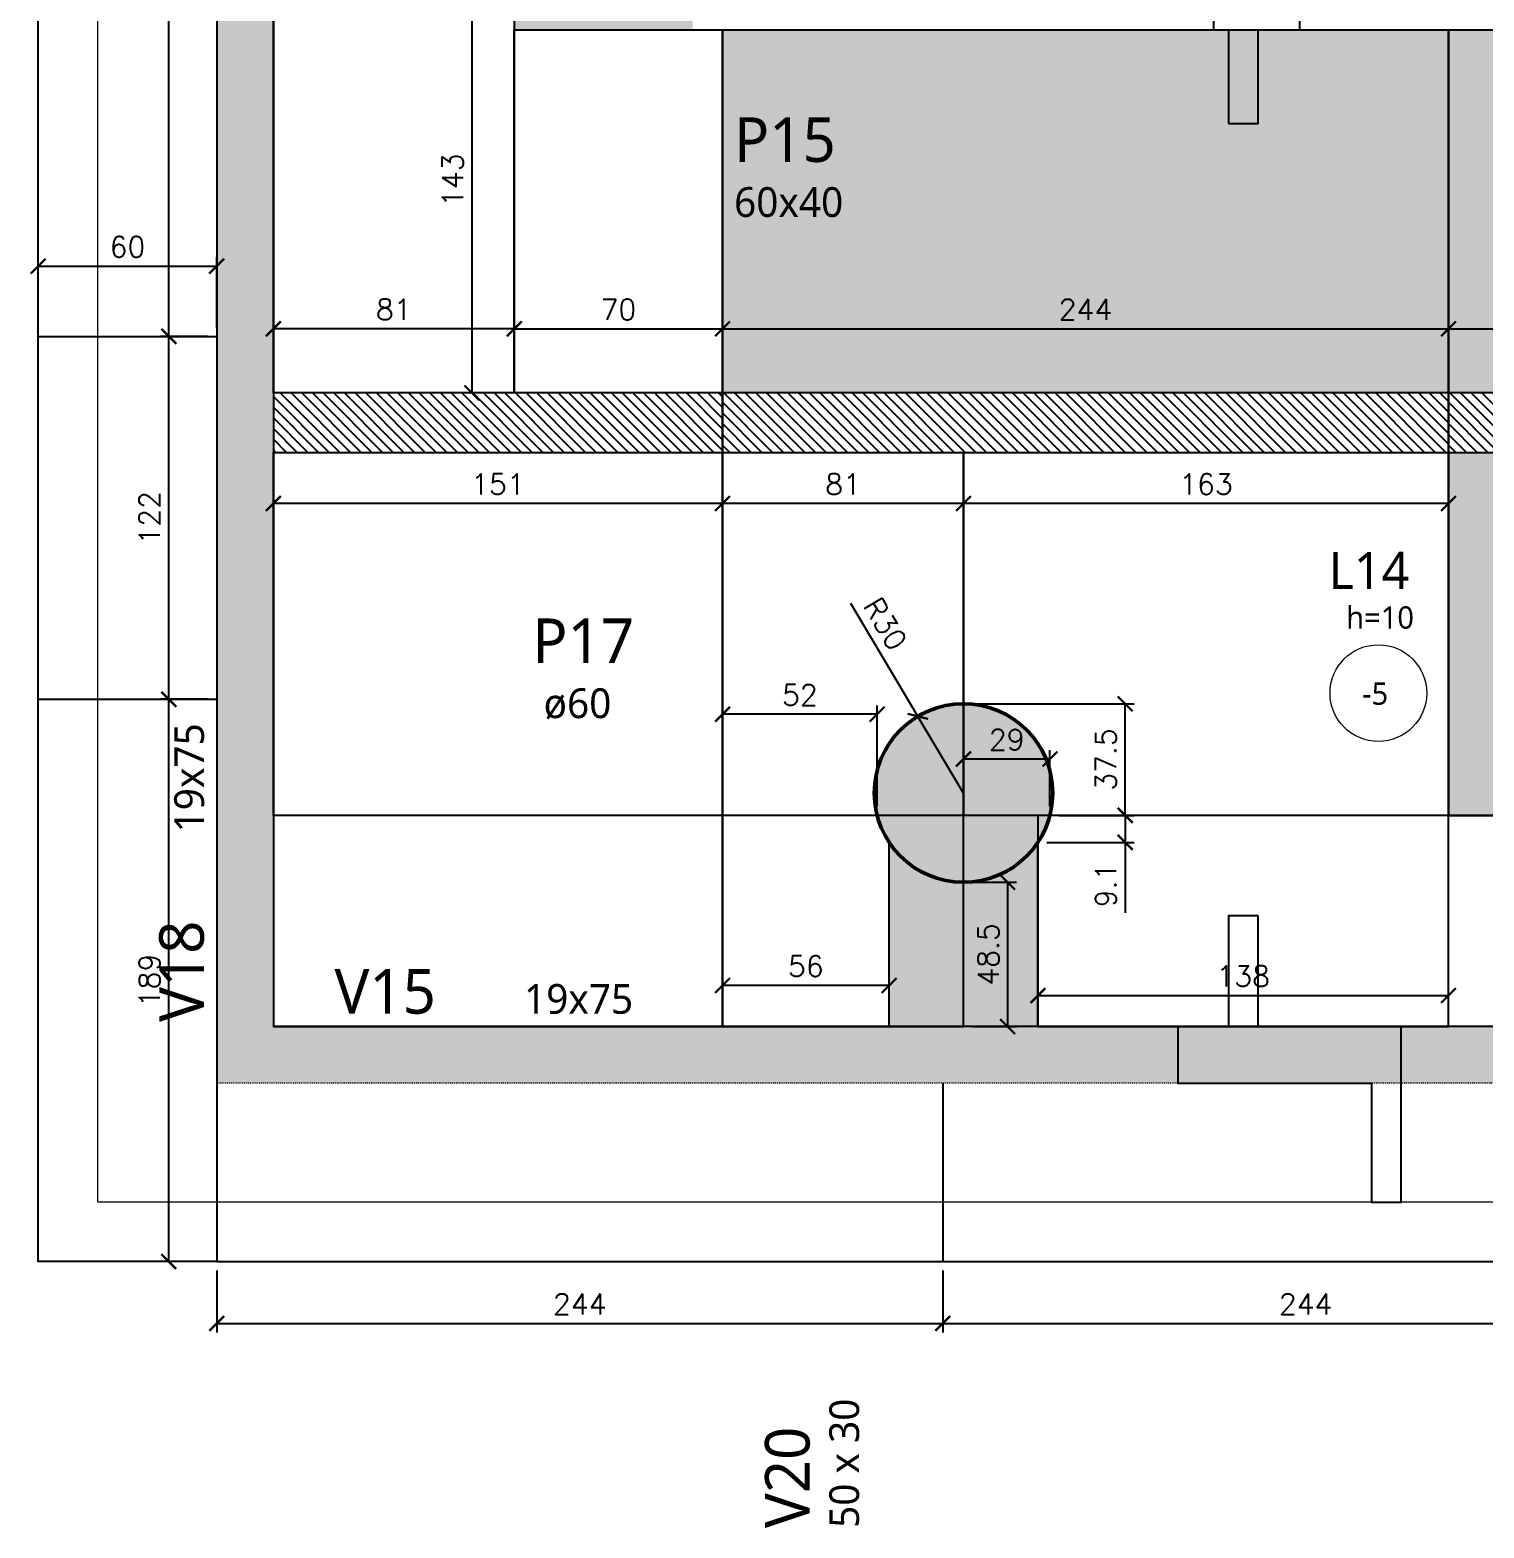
# Model space of a CAD drawing. Extents: x -29754 to -10774, y -8834 to 6017.
# Drawn here: x -23898 to -23409, y -7337 to -6834 of the extents above; entities that cross this region are included whole.
import ezdxf

# ---------------------------------------------------------------- set-up
doc = ezdxf.new("R2010")
doc.units = 0
doc.header["$PDMODE"] = 2
doc.header["$PDSIZE"] = 10
doc.linetypes.add('Aligning Line', pattern=[0.635, 0.3175, -0.3175])
doc.layers.get('0').update_dxf_attribs({"lineweight": 13})
doc.layers.get('Defpoints').update_dxf_attribs({"lineweight": 13})
doc.layers.add('A-DETL', color=7, linetype='Continuous', lineweight=18, true_color=0x00a600)
for name, color, linetype, lineweight in [('A-FLOR', 7, 'Continuous', 18), ('A-FLOR-IDEN', 7, 'Continuous', 9), ('cotas', 4, 'Continuous', 13), ('S-BEAM', 7, 'Continuous', 18), ('S-BEAM-IDEN', 7, 'Continuous', 9), ('S-COLS', 7, 'Continuous', 18), ('S-COLS-IDEN', 7, 'Continuous', 9)]:
    doc.layers.add(name, color=color, linetype=linetype, lineweight=lineweight)
for name, color, linetype in [('Cota', 4, 'Continuous'), ('Faixa Reesc', 8, 'Continuous'), ('Hachura 122x244', 253, 'Continuous'), ('Painéis', 200, 'Continuous'), ('Reaproveitamento', 251, 'Continuous')]:
    doc.layers.add(name, color=color, linetype=linetype)
doc.styles.add('Gadugi', font='gadugi.ttf', dxfattribs={"height": 15})
doc.styles.add('Gadugi_1', font='gadugi.ttf', dxfattribs={"height": 10})
doc.styles.add('Gadugi_2', font='gadugi.ttf', dxfattribs={"height": 0.2})
doc.styles.add('Gadugi_3', font='gadugi.ttf', dxfattribs={"height": 7.5})
doc.styles.add('ROMANS', font='romans.shx')
doc.dimstyles.new('Cota Paínel', dxfattribs={"dimtxt": 7, "dimasz": 5, "dimexe": 3, "dimexo": 3, "dimgap": 3, "dimtad": 1, "dimdec": 1, "dimzin": 12, "dimdsep": 46, "dimtxsty": 'ROMANS', "dimblk": 'ARCHTICK', "dimcen": 0, "dimclrd": 4, "dimclre": 4, "dimclrt": 1, "dimadec": 1, "dimazin": 3, "dimtfac": 1, "dimtdec": 1, "dimtmove": 0, "dimatfit": 3, "dimldrblk": 'OBLIQUE', "dimfxl": 1, "dimtolj": 1, "dimtzin": 12, "dimarcsym": 0})

# ---------------------------------------------------------------- blocks, each defined once
blk = doc.blocks.new('PED_TAG_LAJE_R01 - TÍTULO_ESPESSURA_REBAIXO-2413107-PL100 - FORMA DO PAVIMENTO TIPO')
at = {"layer": 'A-FLOR-IDEN'}
blk.add_circle((-0.046, -0.667), 0.325, dxfattribs=at)
blk = doc.blocks.new('122x244')
at = {"layer": 'Hachura 122x244'}
h = blk.add_hatch(color=256, dxfattribs=at)
h.dxf.hatch_style = 2
h.paths.add_polyline_path([(-30259.5, 9300.7), (-30015.5, 9300.7), (-30015.5, 9422.7), (-30259.5, 9422.7)])
at = {"layer": 'Painéis'}
blk.add_lwpolyline([(-30259.5, 9300.7), (-30015.5, 9300.7), (-30015.5, 9422.7), (-30259.5, 9422.7)], close=True, dxfattribs=at)
blk = doc.blocks.new('_ArchTick')
at = {"color": 0, "linetype": 'ByBlock', "const_width": 0.15}
blk.add_lwpolyline([(-0.5, -0.5), (0.5, 0.5)], dxfattribs=at)
blk = doc.blocks.new('*D419')
at = {"layer": 'Cota', "color": 4, "lineweight": -2, "transparency": 16777216}
for p, q in [((-23584.26, -6978.63), (-23584.26, -6995.82)), ((-23421.26, -6978.63), (-23421.26, -6995.82)), ((-23421.26, -6992.82), (-23584.26, -6992.82))]:
    blk.add_line(p, q, dxfattribs=at)
at = {"layer": 'Defpoints', "color": 0, "transparency": 16777216}
for p in [(-23584.26, -6975.63), (-23421.26, -6975.63), (-23584.26, -6992.82)]:
    blk.add_point(p, dxfattribs=at)
at = {"layer": 'Cota', "color": 4, "lineweight": -2, "transparency": 16777216, "xscale": 5, "yscale": 5, "zscale": 5, "rotation": 180}
blk.add_blockref('_ArchTick', (-23584.26, -6992.82), dxfattribs=at)
at = {"layer": 'Cota', "color": 4, "lineweight": -2, "transparency": 16777216, "xscale": 5, "yscale": 5, "zscale": 5}
blk.add_blockref('_ArchTick', (-23421.26, -6992.82), dxfattribs=at)
at = {"layer": 'Cota', "color": 1, "transparency": 16777216, "insert": (-23502.76, -6986.32), "char_height": 7, "attachment_point": 5, "style": 'ROMANS'}
blk.add_mtext('\\A1;163', dxfattribs=at)
blk = doc.blocks.new('_OBLIQUE')
at = {"color": 0, "linetype": 'ByBlock', "lineweight": -2}
for p, q in [((0, 0), (-1, 0)), ((-0.5, -0.5), (0.5, 0.5))]:
    blk.add_line(p, q, dxfattribs=at)
blk = doc.blocks.new('*D420')
at = {"layer": 'Cota', "color": 4, "lineweight": -2, "transparency": 16777216}
for p, q in [((-23665.26, -6978.63), (-23665.26, -6995.82)), ((-23584.26, -6978.63), (-23584.26, -6995.82)), ((-23584.26, -6992.82), (-23665.26, -6992.82))]:
    blk.add_line(p, q, dxfattribs=at)
at = {"layer": 'Defpoints', "color": 0, "transparency": 16777216}
for p in [(-23665.26, -6975.63), (-23584.26, -6975.63), (-23665.26, -6992.82)]:
    blk.add_point(p, dxfattribs=at)
at = {"layer": 'Cota', "color": 4, "lineweight": -2, "transparency": 16777216, "xscale": 5, "yscale": 5, "zscale": 5, "rotation": 180}
blk.add_blockref('_ArchTick', (-23665.26, -6992.82), dxfattribs=at)
at = {"layer": 'Cota', "color": 4, "lineweight": -2, "transparency": 16777216, "xscale": 5, "yscale": 5, "zscale": 5}
blk.add_blockref('_ArchTick', (-23584.26, -6992.82), dxfattribs=at)
at = {"layer": 'Cota', "color": 1, "transparency": 16777216, "insert": (-23624.76, -6986.32), "char_height": 7, "attachment_point": 5, "style": 'ROMANS'}
blk.add_mtext('\\A1;81', dxfattribs=at)
blk = doc.blocks.new('*D421')
at = {"layer": 'Cota', "color": 4, "lineweight": -2, "transparency": 16777216}
for p, q in [((-23816.26, -6978.63), (-23816.26, -6995.82)), ((-23665.26, -6978.63), (-23665.26, -6995.82)), ((-23665.26, -6992.82), (-23816.26, -6992.82))]:
    blk.add_line(p, q, dxfattribs=at)
at = {"layer": 'Defpoints', "color": 0, "transparency": 16777216}
for p in [(-23816.26, -6975.63), (-23665.26, -6975.63), (-23816.26, -6992.82)]:
    blk.add_point(p, dxfattribs=at)
at = {"layer": 'Cota', "color": 4, "lineweight": -2, "transparency": 16777216, "xscale": 5, "yscale": 5, "zscale": 5, "rotation": 180}
blk.add_blockref('_ArchTick', (-23816.26, -6992.82), dxfattribs=at)
at = {"layer": 'Cota', "color": 4, "lineweight": -2, "transparency": 16777216, "xscale": 5, "yscale": 5, "zscale": 5}
blk.add_blockref('_ArchTick', (-23665.26, -6992.82), dxfattribs=at)
at = {"layer": 'Cota', "color": 1, "transparency": 16777216, "insert": (-23740.76, -6986.32), "char_height": 7, "attachment_point": 5, "style": 'ROMANS'}
blk.add_mtext('\\A1;151', dxfattribs=at)
blk = doc.blocks.new('*D367')
at = {"layer": 'Cota', "color": 4, "lineweight": -2, "transparency": 16777216}
for p, q in [((-23584.26, -7094.63), (-23584.26, -7075.69)), ((-23584.26, -7078.69), (-23555.21, -7078.69)), ((-23555.21, -7094.63), (-23555.21, -7075.69))]:
    blk.add_line(p, q, dxfattribs=at)
at = {"layer": 'Defpoints', "color": 0, "transparency": 16777216}
for p in [(-23555.21, -7078.69), (-23584.26, -7097.63), (-23555.21, -7097.63)]:
    blk.add_point(p, dxfattribs=at)
at = {"layer": 'Cota', "color": 4, "lineweight": -2, "transparency": 16777216, "xscale": 5, "yscale": 5, "zscale": 5, "rotation": 180}
blk.add_blockref('_ArchTick', (-23584.26, -7078.69), dxfattribs=at)
at = {"layer": 'Cota', "color": 4, "lineweight": -2, "transparency": 16777216, "xscale": 5, "yscale": 5, "zscale": 5}
blk.add_blockref('_ArchTick', (-23555.21, -7078.69), dxfattribs=at)
at = {"layer": 'Cota', "color": 1, "transparency": 16777216, "insert": (-23569.74, -7072.19), "char_height": 7, "attachment_point": 5, "style": 'ROMANS'}
blk.add_mtext('\\A1;29', dxfattribs=at)
blk = doc.blocks.new('*D422')
at = {"layer": 'Cota', "color": 4, "lineweight": -2, "transparency": 16777216}
for p, q in [((-23581.26, -7060.13), (-23526.93, -7060.13)), ((-23529.93, -7097.63), (-23529.93, -7060.13)), ((-23552.21, -7097.63), (-23526.93, -7097.63))]:
    blk.add_line(p, q, dxfattribs=at)
at = {"layer": 'Defpoints', "color": 0, "transparency": 16777216}
for p in [(-23584.26, -7060.13), (-23529.93, -7060.13), (-23555.21, -7097.63)]:
    blk.add_point(p, dxfattribs=at)
at = {"layer": 'Cota', "color": 4, "lineweight": -2, "transparency": 16777216, "xscale": 5, "yscale": 5, "zscale": 5}
for p, rotation in [((-23529.93, -7060.13), 90), ((-23529.93, -7097.63), 270)]:
    blk.add_blockref('_ArchTick', p, dxfattribs=dict(at, rotation=rotation))
at = {"layer": 'Cota', "color": 1, "transparency": 16777216, "insert": (-23536.43, -7078.88), "char_height": 7, "attachment_point": 5, "rotation": 90, "style": 'ROMANS'}
blk.add_mtext('\\A1;37.5', dxfattribs=at)
blk = doc.blocks.new('*D423')
at = {"layer": 'Cota', "color": 4, "lineweight": -2, "transparency": 16777216}
for p, q in [((-23665.26, -7094.63), (-23665.26, -7060.67)), ((-23613.31, -7063.67), (-23665.26, -7063.67)), ((-23613.31, -7094.63), (-23613.31, -7060.67))]:
    blk.add_line(p, q, dxfattribs=at)
at = {"layer": 'Defpoints', "color": 0, "transparency": 16777216}
for p in [(-23665.26, -7063.67), (-23665.26, -7097.63), (-23613.31, -7097.63)]:
    blk.add_point(p, dxfattribs=at)
at = {"layer": 'Cota', "color": 4, "lineweight": -2, "transparency": 16777216, "xscale": 5, "yscale": 5, "zscale": 5, "rotation": 180}
blk.add_blockref('_ArchTick', (-23665.26, -7063.67), dxfattribs=at)
at = {"layer": 'Cota', "color": 4, "lineweight": -2, "transparency": 16777216, "xscale": 5, "yscale": 5, "zscale": 5}
blk.add_blockref('_ArchTick', (-23613.31, -7063.67), dxfattribs=at)
at = {"layer": 'Cota', "color": 1, "transparency": 16777216, "insert": (-23639.28, -7057.17), "char_height": 7, "attachment_point": 5, "style": 'ROMANS'}
blk.add_mtext('\\A1;52', dxfattribs=at)
blk = doc.blocks.new('*D424')
at = {"layer": 'Cota', "color": 4, "lineweight": -2, "transparency": 16777216}
for p in [(-23622.27, -7026.27), (-23584.26, -7090.13)]:
    blk.add_line(p, (-23599.61, -7064.36), dxfattribs=at)
at = {"layer": 'Defpoints', "color": 0, "transparency": 16777216}
for p in [(-23599.61, -7064.36), (-23584.26, -7090.13)]:
    blk.add_point(p, dxfattribs=at)
at = {"layer": 'Cota', "color": 4, "lineweight": -2, "transparency": 16777216, "xscale": 5, "yscale": 5, "zscale": 5, "rotation": 300.7622981416284}
blk.add_blockref('_ArchTick', (-23599.61, -7064.36), dxfattribs=at)
at = {"layer": 'Cota', "color": 1, "transparency": 16777216, "insert": (-23610.55, -7033.26), "char_height": 7, "attachment_point": 5, "rotation": 300.7623, "style": 'ROMANS'}
blk.add_mtext('\\A1;R30', dxfattribs=at)
blk = doc.blocks.new('*D368')
at = {"layer": 'Cota', "color": 4, "lineweight": -2, "transparency": 16777216}
for p, q in [((-23549.21, -7097.63), (-23526.93, -7097.63)), ((-23529.93, -7097.63), (-23529.93, -7106.72)), ((-23556.26, -7106.72), (-23526.93, -7106.72)), ((-23529.93, -7106.72), (-23529.93, -7130.38))]:
    blk.add_line(p, q, dxfattribs=at)
at = {"layer": 'Defpoints', "color": 0, "transparency": 16777216}
for p in [(-23552.21, -7097.63), (-23529.93, -7097.63), (-23559.26, -7106.72)]:
    blk.add_point(p, dxfattribs=at)
at = {"layer": 'Cota', "color": 4, "lineweight": -2, "transparency": 16777216, "xscale": 5, "yscale": 5, "zscale": 5}
for p, rotation in [((-23529.93, -7097.63), 90), ((-23529.93, -7106.72), 270)]:
    blk.add_blockref('_ArchTick', p, dxfattribs=dict(at, rotation=rotation))
at = {"layer": 'Cota', "color": 1, "transparency": 16777216, "insert": (-23536.43, -7121.05), "char_height": 7, "attachment_point": 5, "rotation": 90, "style": 'ROMANS'}
blk.add_mtext('\\A1;9.1', dxfattribs=at)
blk = doc.blocks.new('*D425')
at = {"layer": 'Cota', "color": 4, "lineweight": -2, "transparency": 16777216}
for p, q in [((-23738.26, -6812.63), (-23752.5, -6812.63)), ((-23749.5, -6812.63), (-23749.5, -6955.63)), ((-23738.26, -6955.63), (-23752.5, -6955.63))]:
    blk.add_line(p, q, dxfattribs=at)
at = {"layer": 'Defpoints', "color": 0, "transparency": 16777216}
for p in [(-23735.26, -6812.63), (-23749.5, -6955.63), (-23735.26, -6955.63)]:
    blk.add_point(p, dxfattribs=at)
at = {"layer": 'Cota', "color": 4, "lineweight": -2, "transparency": 16777216, "xscale": 5, "yscale": 5, "zscale": 5}
for p, rotation in [((-23749.5, -6812.63), 90), ((-23749.5, -6955.63), 270)]:
    blk.add_blockref('_ArchTick', p, dxfattribs=dict(at, rotation=rotation))
at = {"layer": 'Cota', "color": 1, "transparency": 16777216, "insert": (-23756, -6884.13), "char_height": 7, "attachment_point": 5, "rotation": 90, "style": 'ROMANS'}
blk.add_mtext('\\A1;143', dxfattribs=at)
blk = doc.blocks.new('*D426')
at = {"layer": 'Cota', "color": 4, "lineweight": -2, "transparency": 16777216}
for p, q in [((-23816.26, -6952.63), (-23816.26, -6931.09)), ((-23735.26, -6952.63), (-23735.26, -6931.09)), ((-23735.26, -6934.09), (-23816.26, -6934.09))]:
    blk.add_line(p, q, dxfattribs=at)
at = {"layer": 'Defpoints', "color": 0, "transparency": 16777216}
for p in [(-23816.26, -6934.09), (-23816.26, -6955.63), (-23735.26, -6955.63)]:
    blk.add_point(p, dxfattribs=at)
at = {"layer": 'Cota', "color": 4, "lineweight": -2, "transparency": 16777216, "xscale": 5, "yscale": 5, "zscale": 5, "rotation": 180}
blk.add_blockref('_ArchTick', (-23816.26, -6934.09), dxfattribs=at)
at = {"layer": 'Cota', "color": 4, "lineweight": -2, "transparency": 16777216, "xscale": 5, "yscale": 5, "zscale": 5}
blk.add_blockref('_ArchTick', (-23735.26, -6934.09), dxfattribs=at)
at = {"layer": 'Cota', "color": 1, "transparency": 16777216, "insert": (-23775.76, -6927.59), "char_height": 7, "attachment_point": 5, "style": 'ROMANS'}
blk.add_mtext('\\A1;81', dxfattribs=at)
blk = doc.blocks.new('*D427')
at = {"layer": 'Cota', "color": 4, "lineweight": -2, "transparency": 16777216}
for p, q in [((-23735.26, -6952.63), (-23735.26, -6931.09)), ((-23665.26, -6952.63), (-23665.26, -6931.09)), ((-23735.26, -6934.09), (-23665.26, -6934.09))]:
    blk.add_line(p, q, dxfattribs=at)
at = {"layer": 'Defpoints', "color": 0, "transparency": 16777216}
for p in [(-23665.26, -6934.09), (-23735.26, -6955.63), (-23665.26, -6955.63)]:
    blk.add_point(p, dxfattribs=at)
at = {"layer": 'Cota', "color": 4, "lineweight": -2, "transparency": 16777216, "xscale": 5, "yscale": 5, "zscale": 5, "rotation": 180}
blk.add_blockref('_ArchTick', (-23735.26, -6934.09), dxfattribs=at)
at = {"layer": 'Cota', "color": 4, "lineweight": -2, "transparency": 16777216, "xscale": 5, "yscale": 5, "zscale": 5}
blk.add_blockref('_ArchTick', (-23665.26, -6934.09), dxfattribs=at)
at = {"layer": 'Cota', "color": 1, "transparency": 16777216, "insert": (-23700.26, -6927.59), "char_height": 7, "attachment_point": 5, "style": 'ROMANS'}
blk.add_mtext('\\A1;70', dxfattribs=at)
blk = doc.blocks.new('*D362')
at = {"layer": 'Cota', "color": 4, "lineweight": -2, "transparency": 16777216}
for p, q in [((-23665.26, -6952.63), (-23665.26, -6931.09)), ((-23421.26, -6952.63), (-23421.26, -6931.09)), ((-23665.26, -6934.09), (-23421.26, -6934.09))]:
    blk.add_line(p, q, dxfattribs=at)
at = {"layer": 'Defpoints', "color": 0, "transparency": 16777216}
for p in [(-23421.26, -6934.09), (-23665.26, -6955.63), (-23421.26, -6955.63)]:
    blk.add_point(p, dxfattribs=at)
at = {"layer": 'Cota', "color": 4, "lineweight": -2, "transparency": 16777216, "xscale": 5, "yscale": 5, "zscale": 5, "rotation": 180}
blk.add_blockref('_ArchTick', (-23665.26, -6934.09), dxfattribs=at)
at = {"layer": 'Cota', "color": 4, "lineweight": -2, "transparency": 16777216, "xscale": 5, "yscale": 5, "zscale": 5}
blk.add_blockref('_ArchTick', (-23421.26, -6934.09), dxfattribs=at)
at = {"layer": 'Cota', "color": 1, "transparency": 16777216, "insert": (-23543.26, -6927.59), "char_height": 7, "attachment_point": 5, "style": 'ROMANS'}
blk.add_mtext('\\A1;244', dxfattribs=at)
blk = doc.blocks.new('*D363')
at = {"layer": 'Cota', "color": 4, "lineweight": -2, "transparency": 16777216}
for p, q in [((-23421.26, -6952.63), (-23421.26, -6931.09)), ((-23177.26, -6952.63), (-23177.26, -6931.09)), ((-23421.26, -6934.09), (-23177.26, -6934.09))]:
    blk.add_line(p, q, dxfattribs=at)
at = {"layer": 'Defpoints', "color": 0, "transparency": 16777216}
for p in [(-23177.26, -6934.09), (-23421.26, -6955.63), (-23177.26, -6955.63)]:
    blk.add_point(p, dxfattribs=at)
at = {"layer": 'Cota', "color": 4, "lineweight": -2, "transparency": 16777216, "xscale": 5, "yscale": 5, "zscale": 5, "rotation": 180}
blk.add_blockref('_ArchTick', (-23421.26, -6934.09), dxfattribs=at)
at = {"layer": 'Cota', "color": 4, "lineweight": -2, "transparency": 16777216, "xscale": 5, "yscale": 5, "zscale": 5}
blk.add_blockref('_ArchTick', (-23177.26, -6934.09), dxfattribs=at)
at = {"layer": 'Cota', "color": 1, "transparency": 16777216, "insert": (-23299.26, -6927.59), "char_height": 7, "attachment_point": 5, "style": 'ROMANS'}
blk.add_mtext('\\A1;244', dxfattribs=at)
blk = doc.blocks.new('*D365')
at = {"layer": 'Cota', "color": 4, "lineweight": -2, "transparency": 16777216}
for p, q in [((-23559.26, -7165.63), (-23559.26, -7155.2)), ((-23421.26, -7165.63), (-23421.26, -7155.2)), ((-23559.26, -7158.2), (-23421.26, -7158.2))]:
    blk.add_line(p, q, dxfattribs=at)
at = {"layer": 'Defpoints', "color": 0, "transparency": 16777216}
for p in [(-23421.26, -7158.2), (-23559.26, -7168.63), (-23421.26, -7168.63)]:
    blk.add_point(p, dxfattribs=at)
at = {"layer": 'Cota', "color": 4, "lineweight": -2, "transparency": 16777216, "xscale": 5, "yscale": 5, "zscale": 5, "rotation": 180}
blk.add_blockref('_ArchTick', (-23559.26, -7158.2), dxfattribs=at)
at = {"layer": 'Cota', "color": 4, "lineweight": -2, "transparency": 16777216, "xscale": 5, "yscale": 5, "zscale": 5}
blk.add_blockref('_ArchTick', (-23421.26, -7158.2), dxfattribs=at)
at = {"layer": 'Cota', "color": 1, "transparency": 16777216, "insert": (-23490.26, -7151.7), "char_height": 7, "attachment_point": 5, "style": 'ROMANS'}
blk.add_mtext('\\A1;138', dxfattribs=at)
blk = doc.blocks.new('*D366')
at = {"layer": 'Cota', "color": 4, "lineweight": -2, "transparency": 16777216}
for p, q in [((-23665.26, -7165.63), (-23665.26, -7151.84)), ((-23609.26, -7154.84), (-23665.26, -7154.84)), ((-23609.26, -7165.63), (-23609.26, -7151.84))]:
    blk.add_line(p, q, dxfattribs=at)
at = {"layer": 'Defpoints', "color": 0, "transparency": 16777216}
for p in [(-23665.26, -7154.84), (-23665.26, -7168.63), (-23609.26, -7168.63)]:
    blk.add_point(p, dxfattribs=at)
at = {"layer": 'Cota', "color": 4, "lineweight": -2, "transparency": 16777216, "xscale": 5, "yscale": 5, "zscale": 5, "rotation": 180}
blk.add_blockref('_ArchTick', (-23665.26, -7154.84), dxfattribs=at)
at = {"layer": 'Cota', "color": 4, "lineweight": -2, "transparency": 16777216, "xscale": 5, "yscale": 5, "zscale": 5}
blk.add_blockref('_ArchTick', (-23609.26, -7154.84), dxfattribs=at)
at = {"layer": 'Cota', "color": 1, "transparency": 16777216, "insert": (-23637.26, -7148.34), "char_height": 7, "attachment_point": 5, "style": 'ROMANS'}
blk.add_mtext('\\A1;56', dxfattribs=at)
blk = doc.blocks.new('*D323')
at = {"layer": 'Cota', "color": 4, "lineweight": -2, "transparency": 16777216}
for p, q in [((-23835.26, -7250.63), (-23835.26, -7271.42)), ((-23591.26, -7250.63), (-23591.26, -7271.42)), ((-23835.26, -7268.42), (-23591.26, -7268.42))]:
    blk.add_line(p, q, dxfattribs=at)
at = {"layer": 'Defpoints', "color": 0, "transparency": 16777216}
for p in [(-23835.26, -7247.63), (-23591.26, -7247.63), (-23591.26, -7268.42)]:
    blk.add_point(p, dxfattribs=at)
at = {"layer": 'Cota', "color": 4, "lineweight": -2, "transparency": 16777216, "xscale": 5, "yscale": 5, "zscale": 5, "rotation": 180}
blk.add_blockref('_ArchTick', (-23835.26, -7268.42), dxfattribs=at)
at = {"layer": 'Cota', "color": 4, "lineweight": -2, "transparency": 16777216, "xscale": 5, "yscale": 5, "zscale": 5}
blk.add_blockref('_ArchTick', (-23591.26, -7268.42), dxfattribs=at)
at = {"layer": 'Cota', "color": 1, "transparency": 16777216, "insert": (-23713.26, -7261.92), "char_height": 7, "attachment_point": 5, "style": 'ROMANS'}
blk.add_mtext('\\A1;244', dxfattribs=at)
blk = doc.blocks.new('*D324')
at = {"layer": 'Cota', "color": 4, "lineweight": -2, "transparency": 16777216}
for p, q in [((-23591.26, -7250.63), (-23591.26, -7271.42)), ((-23347.26, -7250.63), (-23347.26, -7271.42)), ((-23591.26, -7268.42), (-23347.26, -7268.42))]:
    blk.add_line(p, q, dxfattribs=at)
at = {"layer": 'Defpoints', "color": 0, "transparency": 16777216}
for p in [(-23591.26, -7247.63), (-23347.26, -7247.63), (-23347.26, -7268.42)]:
    blk.add_point(p, dxfattribs=at)
at = {"layer": 'Cota', "color": 4, "lineweight": -2, "transparency": 16777216, "xscale": 5, "yscale": 5, "zscale": 5, "rotation": 180}
blk.add_blockref('_ArchTick', (-23591.26, -7268.42), dxfattribs=at)
at = {"layer": 'Cota', "color": 4, "lineweight": -2, "transparency": 16777216, "xscale": 5, "yscale": 5, "zscale": 5}
blk.add_blockref('_ArchTick', (-23347.26, -7268.42), dxfattribs=at)
at = {"layer": 'Cota', "color": 1, "transparency": 16777216, "insert": (-23469.26, -7261.92), "char_height": 7, "attachment_point": 5, "style": 'ROMANS'}
blk.add_mtext('\\A1;244', dxfattribs=at)
blk = doc.blocks.new('*D343')
at = {"layer": 'Cota', "color": 4, "lineweight": -2, "transparency": 16777216}
for p, q in [((-23838.3, -7058.63), (-23854.39, -7058.63)), ((-23851.39, -7247.63), (-23851.39, -7058.63)), ((-23838.3, -7247.63), (-23854.39, -7247.63))]:
    blk.add_line(p, q, dxfattribs=at)
at = {"layer": 'Defpoints', "color": 0, "transparency": 16777216}
for p in [(-23851.39, -7058.63), (-23835.3, -7058.63), (-23835.3, -7247.63)]:
    blk.add_point(p, dxfattribs=at)
at = {"layer": 'Cota', "color": 4, "lineweight": -2, "transparency": 16777216, "xscale": 5, "yscale": 5, "zscale": 5}
for p, rotation in [((-23851.39, -7058.63), 90), ((-23851.39, -7247.63), 270)]:
    blk.add_blockref('_ArchTick', p, dxfattribs=dict(at, rotation=rotation))
at = {"layer": 'Cota', "color": 1, "transparency": 16777216, "insert": (-23857.89, -7153.13), "char_height": 7, "attachment_point": 5, "rotation": 90, "style": 'ROMANS'}
blk.add_mtext('\\A1;189', dxfattribs=at)
blk = doc.blocks.new('*D344')
at = {"layer": 'Cota', "color": 4, "lineweight": -2, "transparency": 16777216}
for p, q in [((-23838.3, -6936.63), (-23854.39, -6936.63)), ((-23851.39, -7058.63), (-23851.39, -6936.63)), ((-23838.3, -7058.63), (-23854.39, -7058.63))]:
    blk.add_line(p, q, dxfattribs=at)
at = {"layer": 'Defpoints', "color": 0, "transparency": 16777216}
for p in [(-23851.39, -6936.63), (-23835.3, -6936.63), (-23835.3, -7058.63)]:
    blk.add_point(p, dxfattribs=at)
at = {"layer": 'Cota', "color": 4, "lineweight": -2, "transparency": 16777216, "xscale": 5, "yscale": 5, "zscale": 5}
for p, rotation in [((-23851.39, -6936.63), 90), ((-23851.39, -7058.63), 270)]:
    blk.add_blockref('_ArchTick', p, dxfattribs=dict(at, rotation=rotation))
at = {"layer": 'Cota', "color": 1, "transparency": 16777216, "insert": (-23857.89, -6997.63), "char_height": 7, "attachment_point": 5, "rotation": 90, "style": 'ROMANS'}
blk.add_mtext('\\A1;122', dxfattribs=at)
blk = doc.blocks.new('*D345')
at = {"layer": 'Cota', "color": 4, "lineweight": -2, "transparency": 16777216}
for p, q in [((-23838.3, -6692.63), (-23854.39, -6692.63)), ((-23851.39, -6936.63), (-23851.39, -6692.63)), ((-23838.3, -6936.63), (-23854.39, -6936.63))]:
    blk.add_line(p, q, dxfattribs=at)
at = {"layer": 'Defpoints', "color": 0, "transparency": 16777216}
for p in [(-23851.39, -6692.63), (-23835.3, -6692.63), (-23835.3, -6936.63)]:
    blk.add_point(p, dxfattribs=at)
at = {"layer": 'Cota', "color": 4, "lineweight": -2, "transparency": 16777216, "xscale": 5, "yscale": 5, "zscale": 5}
for p, rotation in [((-23851.39, -6692.63), 90), ((-23851.39, -6936.63), 270)]:
    blk.add_blockref('_ArchTick', p, dxfattribs=dict(at, rotation=rotation))
at = {"layer": 'Cota', "color": 1, "transparency": 16777216, "insert": (-23857.89, -6814.63), "char_height": 7, "attachment_point": 5, "rotation": 90, "style": 'ROMANS'}
blk.add_mtext('\\A1;244', dxfattribs=at)
blk = doc.blocks.new('*D348')
at = {"layer": 'Cota', "color": 4, "lineweight": -2, "transparency": 16777216}
for p, q in [((-23895.3, -6933.63), (-23895.3, -6910.05)), ((-23895.3, -6913.05), (-23835.3, -6913.05)), ((-23835.3, -6933.63), (-23835.3, -6910.05))]:
    blk.add_line(p, q, dxfattribs=at)
at = {"layer": 'Defpoints', "color": 0, "transparency": 16777216}
for p in [(-23835.3, -6913.05), (-23895.3, -6936.63), (-23835.3, -6936.63)]:
    blk.add_point(p, dxfattribs=at)
at = {"layer": 'Cota', "color": 4, "lineweight": -2, "transparency": 16777216, "xscale": 5, "yscale": 5, "zscale": 5, "rotation": 180}
blk.add_blockref('_ArchTick', (-23895.3, -6913.05), dxfattribs=at)
at = {"layer": 'Cota', "color": 4, "lineweight": -2, "transparency": 16777216, "xscale": 5, "yscale": 5, "zscale": 5}
blk.add_blockref('_ArchTick', (-23835.3, -6913.05), dxfattribs=at)
at = {"layer": 'Cota', "color": 1, "transparency": 16777216, "insert": (-23865.3, -6906.55), "char_height": 7, "attachment_point": 5, "style": 'ROMANS'}
blk.add_mtext('\\A1;60', dxfattribs=at)
blk = doc.blocks.new('*D486')
at = {"layer": 'cotas', "color": 4, "lineweight": -2, "transparency": 16777216}
for p, q in [((-23581.26, -7120.13), (-23566.43, -7120.13)), ((-23569.43, -7120.13), (-23569.43, -7168.63)), ((-23581.26, -7168.63), (-23566.43, -7168.63))]:
    blk.add_line(p, q, dxfattribs=at)
at = {"layer": 'Defpoints', "color": 0, "transparency": 16777216}
for p in [(-23584.26, -7120.13), (-23584.26, -7168.63), (-23569.43, -7168.63)]:
    blk.add_point(p, dxfattribs=at)
at = {"layer": 'cotas', "color": 4, "lineweight": -2, "transparency": 16777216, "xscale": 5, "yscale": 5, "zscale": 5}
for p, rotation in [((-23569.43, -7120.13), 90), ((-23569.43, -7168.63), 270)]:
    blk.add_blockref('_ArchTick', p, dxfattribs=dict(at, rotation=rotation))
at = {"layer": 'cotas', "color": 1, "transparency": 16777216, "insert": (-23575.93, -7144.38), "char_height": 7, "attachment_point": 5, "rotation": 90, "style": 'ROMANS'}
blk.add_mtext('\\A1;48.5', dxfattribs=at)

msp = doc.modelspace()

# ---------------------------------------------------------------- hatches: boundary and pattern name
at = {"layer": 'Faixa Reesc'}
h = msp.add_hatch(dxfattribs=at)
h.set_pattern_fill('ANSI31', color=256, scale=0.8, angle=90)
h.set_pattern_definition([(135, (6898.4582, -669.3456), (-1.79605122, -1.79605122), [])])
h.paths.add_polyline_path([(-23816.26, -6975.63), (-23665.26, -6975.63), (-23665.26, -6955.63), (-23735.26, -6955.63), (-23816.26, -6955.63)])
h = msp.add_hatch(dxfattribs=at)
h.set_pattern_fill('ANSI31', color=256, scale=0.8, angle=90)
h.set_pattern_definition([(135, (7084.2974, -10649.0406), (-1.79605122, -1.79605122), [])])
h.paths.add_polyline_path([(-23421.26, -6955.63), (-23665.26, -6955.63), (-23665.26, -6975.63), (-23421.26, -6975.63)])
h = msp.add_hatch(dxfattribs=at)
h.set_pattern_fill('ANSI31', color=256, scale=0.8, angle=90)
h.set_pattern_definition([(135, (7328.2974, -10649.0406), (-1.79605122, -1.79605122), [])])
h.paths.add_polyline_path([(-23177.26, -6955.63), (-23421.26, -6955.63), (-23421.26, -6975.63), (-23177.26, -6975.63)])
at = {"layer": 'Reaproveitamento'}
h = msp.add_hatch(dxfattribs=at)
h.set_pattern_fill('ANSI31', color=256)
h.set_pattern_definition([(45, (6898.4582, -669.3456), (-2.24506403, 2.24506403), [])])
h.paths.add_polyline_path([(-23665.26, -6955.63), (-23735.26, -6955.63), (-23816.26, -6955.63), (-23816.26, -6975.63), (-23665.26, -6975.63)], flags=17)
h.paths.add_polyline_path([(-23665.26, -6955.63), (-23816.26, -6955.63), (-23816.26, -6975.63), (-23665.26, -6975.63)])
at = {"layer": 'S-BEAM', "true_color": 0xccffcc}
for points in [[(-23835.26, -7187.63), (-23816.26, -7187.63), (-23816.26, -6497.63), (-23835.26, -6497.63), (-23835.26, -7129.53)], [(-22933.26, -7187.63), (-22933.26, -7168.63), (-23816.26, -7168.63), (-23816.26, -7187.63), (-23134.97, -7187.63)]]:
    msp.add_hatch(color=254, dxfattribs=at).paths.add_polyline_path(points, flags=0)
at = {"layer": 'S-BEAM', "true_color": 0xd9d9d9}
msp.add_hatch(color=254, dxfattribs=at).paths.add_polyline_path([(-23609.26, -7168.63), (-23559.26, -7168.63), (-23559.32, -7106.8), (-23563.16, -7111.44), (-23567.59, -7115.08), (-23572.78, -7117.85), (-23578.41, -7119.56), (-23584.26, -7120.13), (-23590.13, -7119.55), (-23595.78, -7117.84), (-23600.98, -7115.04), (-23605.53, -7111.29), (-23609.26, -7106.8), (-23609.26, -7129.53)], flags=0)
at = {"layer": 'S-COLS', "true_color": 0x808080}
for points in [[(-23735.26, -6833.63), (-23675.26, -6833.63), (-23675.26, -6793.63), (-23735.26, -6793.63)], [(-23584.26, -7120.13), (-23578.41, -7119.56), (-23572.78, -7117.85), (-23567.59, -7115.08), (-23563.05, -7111.35), (-23559.32, -7106.8), (-23556.54, -7101.62), (-23554.84, -7095.99), (-23554.26, -7090.13), (-23554.84, -7084.28), (-23556.54, -7078.65), (-23559.32, -7073.47), (-23563.16, -7068.83), (-23567.59, -7065.19), (-23572.78, -7062.42), (-23578.41, -7060.71), (-23584.26, -7060.13), (-23590.11, -7060.71), (-23595.74, -7062.42), (-23600.93, -7065.19), (-23605.47, -7068.92), (-23609.21, -7073.47), (-23611.98, -7078.65), (-23613.68, -7084.28), (-23614.26, -7090.13), (-23613.68, -7095.99), (-23611.98, -7101.62), (-23609.21, -7106.8), (-23605.47, -7111.35), (-23600.93, -7115.08), (-23595.74, -7117.85), (-23590.11, -7119.56)]]:
    msp.add_hatch(color=8, dxfattribs=at).paths.add_polyline_path(points, flags=0)

# ---------------------------------------------------------------- linework, layer by layer
at = {"layer": 'A-DETL', "color": 7, "linetype": 'Aligning Line'}
for p, q in [((-23835.26, -7187.63), (-23835.26, -6322.63)), ((-21556.26, -7187.63), (-23835.26, -7187.63))]:
    msp.add_line(p, q, dxfattribs=at)
at = {"layer": 'A-FLOR'}
for p, q in [((-23875.26, -7227.63), (-23875.26, -6322.63)), ((-21516.26, -7227.63), (-23875.26, -7227.63))]:
    msp.add_line(p, q, dxfattribs=at)
at = {"layer": 'Cota'}
for points in [[(-23495.18, -6865.11), (-23485.18, -6865.11), (-23485.18, -6833.63), (-23471.18, -6833.63), (-23471.18, -6793.63), (-23486.18, -6793.63), (-23486.18, -6757.25), (-23500.18, -6757.25), (-23500.18, -6833.63), (-23495.18, -6833.63), (-23495.18, -6865.11)], [(-23485.18, -7131.42), (-23495.18, -7131.42), (-23495.18, -7168.63), (-23512.18, -7168.63), (-23512.18, -7187.63), (-23447.18, -7187.63), (-23447.18, -7227.63), (-23437.18, -7227.63), (-23437.18, -7168.63), (-23485.18, -7168.63), (-23485.18, -7131.42)]]:
    msp.add_lwpolyline(points, dxfattribs=at)
at = {"layer": 'Painéis'}
for p, q in [((-23895.3, -7247.63), (-23895.3, -6337.63)), ((-23895.3, -6936.63), (-23835.3, -6936.63)), ((-23895.3, -7058.63), (-23835.3, -7058.63)), ((-23835.26, -7187.63), (-23835.26, -7247.63)), ((-23591.26, -7187.63), (-23591.26, -7247.63)), ((-23835.26, -7247.63), (-21556.22, -7247.63))]:
    msp.add_line(p, q, dxfattribs=at)
msp.add_lwpolyline([(-23879.26, -6337.63), (-23879.26, -6322.63), (-23835.3, -6322.63), (-23835.3, -7247.63), (-23895.3, -7247.63), (-23895.3, -6337.63), (-23879.26, -6337.63)], dxfattribs=at)
for points in [[(-23735.26, -6955.63), (-23816.26, -6955.63), (-23816.26, -6812.63), (-23735.26, -6812.63)], [(-23735.26, -6833.63), (-23665.26, -6833.63), (-23665.26, -6955.63), (-23735.26, -6955.63)], [(-23816.26, -6975.63), (-23665.26, -6975.63), (-23665.26, -6955.63), (-23816.26, -6955.63)], [(-23665.26, -6975.63), (-23421.26, -6975.63), (-23421.26, -6955.63), (-23665.26, -6955.63)], [(-23421.26, -6975.63), (-23177.26, -6975.63), (-23177.26, -6955.63), (-23421.26, -6955.63)], [(-23665.26, -7097.63), (-23816.26, -7097.63), (-23816.26, -6975.63), (-23665.26, -6975.63)], [(-23665.26, -6975.63), (-23584.26, -6975.63), (-23584.26, -7097.63), (-23665.26, -7097.63)], [(-23421.26, -7097.63), (-23584.26, -7097.63), (-23584.26, -6975.63), (-23421.26, -6975.63)], [(-23665.26, -7097.63), (-23816.26, -7097.63), (-23816.26, -7168.63), (-23665.26, -7168.63)], [(-23665.26, -7168.63), (-23584.26, -7168.63), (-23584.26, -7097.63), (-23665.26, -7097.63)], [(-23559.26, -7168.63), (-23421.26, -7168.63), (-23421.26, -7097.63), (-23559.26, -7097.63)], [(-23421.26, -7097.63), (-23177.26, -7097.63), (-23177.26, -7168.63), (-23421.26, -7168.63)]]:
    msp.add_lwpolyline(points, close=True, dxfattribs=at)
at = {"layer": 'S-BEAM', "lineweight": 25}
for p, q in [((-23816.26, -6497.63), (-23816.26, -7168.63)), ((-23609.26, -7168.63), (-23609.26, -7106.72)), ((-23559.26, -7168.63), (-23559.26, -7106.72)), ((-22933.26, -7168.63), (-23816.26, -7168.63))]:
    msp.add_line(p, q, dxfattribs=at)
for start, end in [(223.0495, 224.8458), (235.3935, 236.1344), (303.8656, 304.6065), (315.1542, 316.9505)]:
    msp.add_arc((-23584.26, -7090.13), 30, start, end, dxfattribs=at)
at = {"layer": 'S-COLS', "lineweight": 50}
for start, end in [(0, 180), (180, 0)]:
    msp.add_arc((-23584.26, -7090.13), 30, start, end, dxfattribs=at)

# ---------------------------------------------------------------- block references
at = {"layer": 'A-FLOR-IDEN', "xscale": 49.99999999999998, "yscale": 49.99999999999998, "zscale": 49.99999999999998}
msp.add_blockref('PED_TAG_LAJE_R01 - TÍTULO_ESPESSURA_REBAIXO-2413107-PL100 - FORMA DO PAVIMENTO TIPO', (-23442.52, -7023.19), dxfattribs=at)
at = {"layer": 'Reaproveitamento', "xscale": -1}
for p in [(-53680.76, -16256.33), (-53436.76, -16256.33), (-53436.76, -16398.33)]:
    msp.add_blockref('122x244', p, dxfattribs=at)

# ---------------------------------------------------------------- texts
at = {"layer": 'A-FLOR-IDEN', "attachment_point": 1}
for s, insert, char_height, width, style in [('L14', (-23461.55, -7009.1), 12.5, 33.27, 'Gadugi_3'), ('h=10', (-23455.65, -7027.38), 7.5, 29.6624, 'Gadugi_2'), ('-5', (-23450.24, -7052.95), 7.5, 12.0253, 'Gadugi_2')]:
    msp.add_mtext(s, dxfattribs=dict(at, insert=insert, char_height=char_height, width=width, style=style))
at = {"layer": 'S-BEAM-IDEN', "attachment_point": 1, "rotation": 90}
for s, insert, char_height, width, style in [('19x75', (-23849.58, -7103.37), 10, 44.8945, 'Gadugi'), ('V18', (-23854.61, -7167.07), 15, 44.0928, 'Gadugi_1'), ('50 x 30', (-23629.37, -7337.15), 10, 54.5147, 'Gadugi'), ('V20', (-23651, -7337.2), 15, 44.0928, 'Gadugi_1')]:
    msp.add_mtext(s, dxfattribs=dict(at, insert=insert, char_height=char_height, width=width, style=style))
at = {"layer": 'S-BEAM-IDEN', "attachment_point": 1}
for s, insert, char_height, width, style in [('V15', (-23795.7, -7149.29), 15, 44.0928, 'Gadugi_1'), ('19x75', (-23731.99, -7154.32), 10, 44.8945, 'Gadugi')]:
    msp.add_mtext(s, dxfattribs=dict(at, insert=insert, char_height=char_height, width=width, style=style))
at = {"layer": 'S-COLS-IDEN', "attachment_point": 1}
for s, insert, char_height, width, style in [('P15', (-23661.38, -6862.99), 15, 42.4894, 'Gadugi_1'), ('60x40', (-23661.38, -6886.48), 10, 44.8945, 'Gadugi'), ('P17', (-23729.18, -7031.46), 15, 42.4894, 'Gadugi_1'), ('ø60', (-23725.42, -7054.95), 10, 28.4599, 'Gadugi')]:
    msp.add_mtext(s, dxfattribs=dict(at, insert=insert, char_height=char_height, width=width, style=style))

# ---------------------------------------------------------------- dimensions: what is measured, and where the dimension line sits
at = {"layer": 'Cota'}
for base, p1, p2, override, picture, middle in [((-23851.39, -6692.63), (-23835.3, -6936.63), (-23835.3, -6692.63), {"dimtmove": 1}, '*D345', (-23857.89, -6814.63)), ((-23749.5, -6955.63), (-23735.26, -6812.63), (-23735.26, -6955.63), {"dimarcsym": 2}, '*D425', (-23756, -6884.13)), ((-23851.39, -6936.63), (-23835.3, -7058.63), (-23835.3, -6936.63), {"dimtmove": 1}, '*D344', (-23857.89, -6997.63)), ((-23529.93, -7060.13), (-23555.21, -7097.63), (-23584.26, -7060.13), {"dimarcsym": 2}, '*D422', (-23536.43, -7078.88))]:
    dim = msp.add_linear_dim(base=base, p1=p1, p2=p2, angle=90, dimstyle='Cota Paínel', override=override, dxfattribs=at)
    dim.commit()
    dim.dimension.update_dxf_attribs({"geometry": picture, "text_midpoint": middle})
for base, p1, p2, angle, picture, middle in [((-23835.3, -6913.05), (-23895.3, -6936.63), (-23835.3, -6936.63), 180, '*D348', (-23865.3, -6906.55)), ((-23851.39, -7058.63), (-23835.3, -7247.63), (-23835.3, -7058.63), 90, '*D343', (-23857.89, -7153.13))]:
    dim = msp.add_linear_dim(base=base, p1=p1, p2=p2, angle=angle, dimstyle='Cota Paínel', dxfattribs=at)
    dim.commit()
    dim.dimension.update_dxf_attribs({"geometry": picture, "text_midpoint": middle})
for base, p1, p2, override, picture, middle in [((-23816.26, -6934.09), (-23735.26, -6955.63), (-23816.26, -6955.63), {"dimarcsym": 2}, '*D426', (-23775.76, -6927.59)), ((-23665.26, -6934.09), (-23735.26, -6955.63), (-23665.26, -6955.63), {"dimarcsym": 2}, '*D427', (-23700.26, -6927.59)), ((-23421.26, -6934.09), (-23665.26, -6955.63), (-23421.26, -6955.63), {"dimarcsym": 2}, '*D362', (-23543.26, -6927.59)), ((-23177.26, -6934.09), (-23421.26, -6955.63), (-23177.26, -6955.63), {"dimtmove": 1, "dimarcsym": 2}, '*D363', (-23299.26, -6927.59)), ((-23816.26, -6992.82), (-23665.26, -6975.63), (-23816.26, -6975.63), {"dimtmove": 1, "dimarcsym": 2}, '*D421', (-23740.76, -6986.32)), ((-23665.26, -6992.82), (-23584.26, -6975.63), (-23665.26, -6975.63), {"dimtmove": 1, "dimarcsym": 2}, '*D420', (-23624.76, -6986.32)), ((-23584.26, -6992.82), (-23421.26, -6975.63), (-23584.26, -6975.63), {"dimarcsym": 2}, '*D419', (-23502.76, -6986.32)), ((-23665.2612, -7063.6667), (-23613.3085, -7097.6345), (-23665.2612, -7097.6345), {"dimarcsym": 2}, '*D423', (-23639.2849, -7057.1667)), ((-23555.2138, -7078.6899), (-23584.2612, -7097.6345), (-23555.2138, -7097.6345), {"dimarcsym": 2}, '*D367', (-23569.7375, -7072.1899)), ((-23665.26, -7154.84), (-23609.26, -7168.63), (-23665.26, -7168.63), {"dimarcsym": 2}, '*D366', (-23637.26, -7148.34)), ((-23421.26, -7158.2), (-23559.26, -7168.63), (-23421.26, -7168.63), {"dimarcsym": 2}, '*D365', (-23490.26, -7151.7))]:
    dim = msp.add_linear_dim(base=base, p1=p1, p2=p2, dimstyle='Cota Paínel', override=override, dxfattribs=at)
    dim.commit()
    dim.dimension.update_dxf_attribs({"geometry": picture, "text_midpoint": middle})
dim = msp.add_radius_dim(center=(-23584.26, -7090.13), mpoint=(-23599.61, -7064.36), dimstyle='Cota Paínel', override={"dimarcsym": 2}, dxfattribs=at)
dim.commit()
dim.dimension.update_dxf_attribs({"geometry": '*D424', "text_midpoint": (-23616.13, -7036.59), "dimtype": 164})
dim = msp.add_linear_dim(base=(-23529.93, -7097.63), p1=(-23559.26, -7106.72), p2=(-23552.21, -7097.63), angle=90, dimstyle='Cota Paínel', override={"dimarcsym": 2}, dxfattribs=at)
dim.commit()
dim.dimension.update_dxf_attribs({"geometry": '*D368', "text_midpoint": (-23529.93, -7121.05), "dimtype": 160})
for base, p1, p2, picture, middle in [((-23591.26, -7268.42), (-23835.26, -7247.63), (-23591.26, -7247.63), '*D323', (-23713.26, -7261.92)), ((-23347.26, -7268.42), (-23591.26, -7247.63), (-23347.26, -7247.63), '*D324', (-23469.26, -7261.92))]:
    dim = msp.add_linear_dim(base=base, p1=p1, p2=p2, dimstyle='Cota Paínel', dxfattribs=at)
    dim.commit()
    dim.dimension.update_dxf_attribs({"geometry": picture, "text_midpoint": middle})
at = {"layer": 'cotas'}
dim = msp.add_linear_dim(base=(-23569.43, -7168.63), p1=(-23584.26, -7120.13), p2=(-23584.26, -7168.63), angle=90, dimstyle='Cota Paínel', override={"dimarcsym": 2}, dxfattribs=at)
dim.commit()
dim.dimension.update_dxf_attribs({"geometry": '*D486', "text_midpoint": (-23575.93, -7144.38)})

doc.saveas('drawing.dxf')
